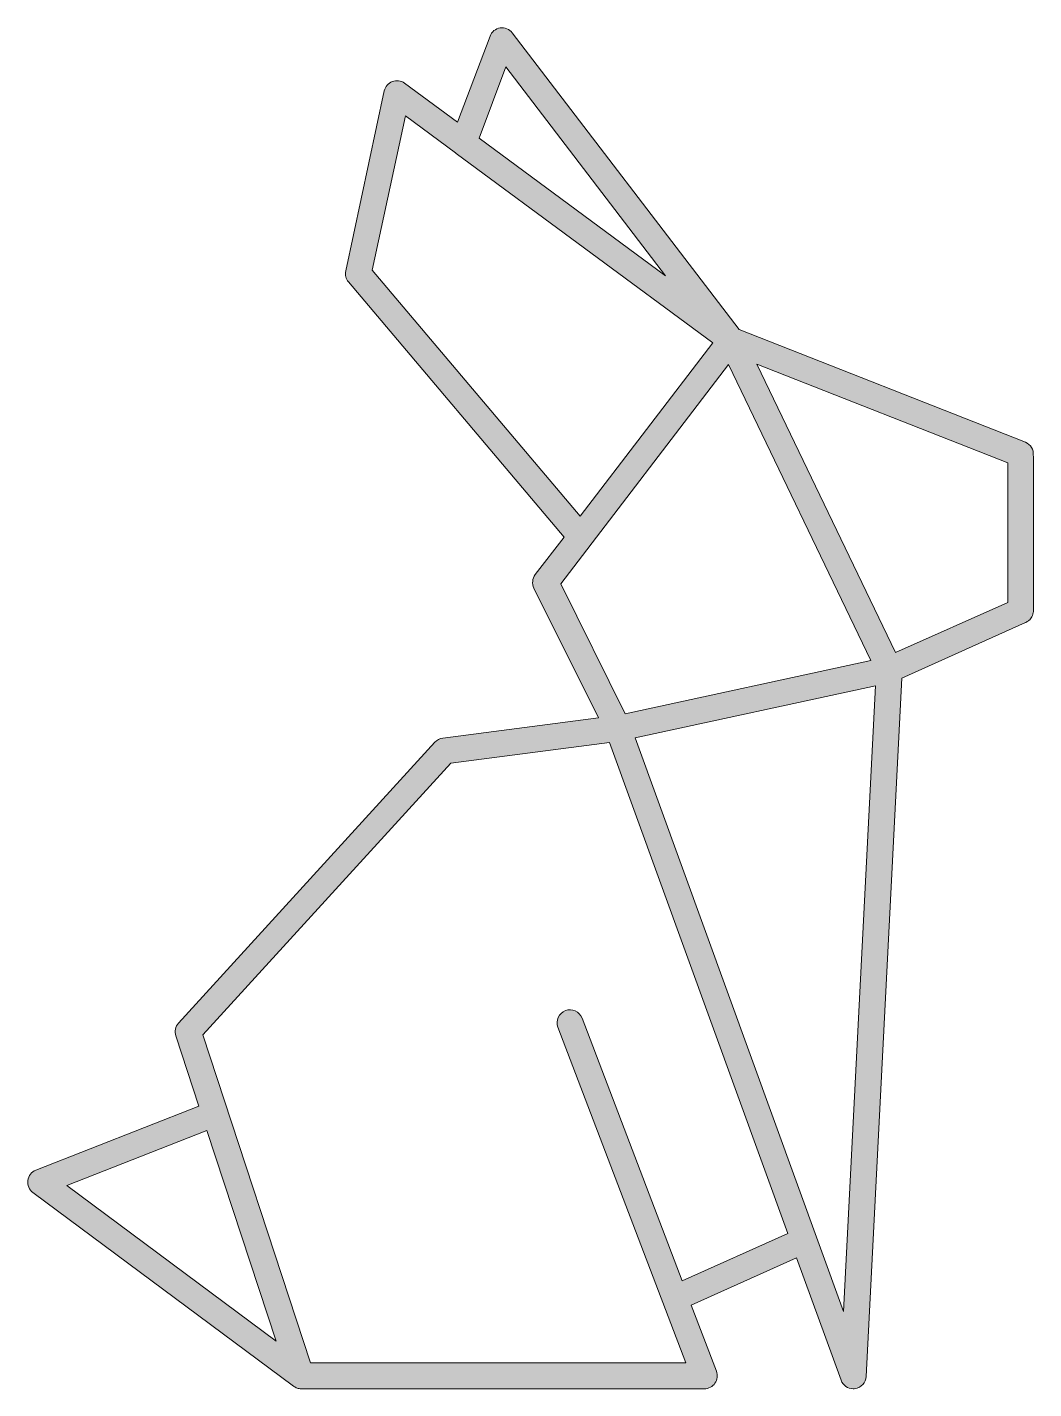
# Model space of a CAD drawing. Header units: inches. Extents: x 7.7 to 63, y 44.7 to 119.4.
import ezdxf

# ---------------------------------------------------------------- set-up
doc = ezdxf.new("R2010")
doc.units = ezdxf.units.IN
doc.header["$MEASUREMENT"] = 0
doc.layers.add('Layer 1', color=7, linetype='Continuous')

msp = doc.modelspace()

# ---------------------------------------------------------------- hatches: boundary and pattern name
at = {"layer": 'Layer 1', "true_color": 0xffffff}
h = msp.add_hatch(color=7, dxfattribs=at)
h.dxf.hatch_style = 2
edge = h.paths.add_edge_path()
edge.add_spline(control_points=[(62.99, 87.261), (62.996, 87.296), (63.011, 87.328), (63.011, 87.365), (63.011, 87.365), (63.011, 95.816), (63.011, 95.816), (63.011, 95.843), (62.998, 95.867), (62.995, 95.893), (63.025, 96.201), (62.862, 96.501), (62.561, 96.621), (62.561, 96.621), (46.837, 102.809), (46.837, 102.809), (46.837, 102.809), (34.381, 119.089), (34.381, 119.089), (34.225, 119.294), (33.967, 119.399), (33.716, 119.36), (33.461, 119.323), (33.247, 119.15), (33.155, 118.91), (33.155, 118.91), (31.365, 114.184), (31.365, 114.184), (31.365, 114.184), (28.462, 116.326), (28.462, 116.326), (28.268, 116.468), (28.014, 116.501), (27.79, 116.419), (27.565, 116.333), (27.398, 116.14), (27.348, 115.904), (27.348, 115.904), (25.227, 106.02), (25.227, 106.02), (25.181, 105.805), (25.238, 105.582), (25.379, 105.414), (25.379, 105.414), (37.222, 91.411), (37.222, 91.411), (37.222, 91.411), (35.643, 89.349), (35.643, 89.349), (35.479, 89.135), (35.451, 88.845), (35.571, 88.603), (35.571, 88.603), (39.106, 81.479), (39.106, 81.479), (39.106, 81.479), (30.56, 80.371), (30.56, 80.371), (30.394, 80.35), (30.241, 80.269), (30.127, 80.145), (30.127, 80.145), (16.047, 64.723), (16.047, 64.723), (15.874, 64.535), (15.818, 64.267), (15.898, 64.024), (15.898, 64.024), (17.165, 60.174), (17.165, 60.174), (17.165, 60.174), (8.211, 56.654), (8.211, 56.654), (7.971, 56.56), (7.801, 56.343), (7.768, 56.089), (7.734, 55.833), (7.841, 55.58), (8.047, 55.426), (8.047, 55.426), (22.363, 44.793), (22.363, 44.793), (22.365, 44.792), (22.367, 44.791), (22.368, 44.79), (22.429, 44.746), (22.495, 44.712), (22.566, 44.688), (22.637, 44.664), (22.712, 44.653), (22.785, 44.653), (22.785, 44.653), (22.785, 44.653), (22.785, 44.653), (22.786, 44.653), (22.786, 44.653), (22.786, 44.653), (22.786, 44.653), (44.931, 44.652), (44.931, 44.652), (45.164, 44.652), (45.382, 44.767), (45.514, 44.959), (45.647, 45.151), (45.676, 45.396), (45.593, 45.613), (45.593, 45.613), (44.209, 49.246), (44.209, 49.246), (44.209, 49.246), (49.996, 51.841), (49.996, 51.841), (49.996, 51.841), (52.44, 45.12), (52.44, 45.12), (52.543, 44.837), (52.812, 44.653), (53.106, 44.653), (53.14, 44.653), (53.175, 44.656), (53.211, 44.661), (53.544, 44.712), (53.796, 44.989), (53.814, 45.326), (53.814, 45.326), (55.78, 83.665), (55.78, 83.665), (55.78, 83.665), (62.576, 86.711), (62.576, 86.711), (62.577, 86.711), (62.578, 86.712), (62.58, 86.713), (62.58, 86.713), (62.592, 86.718), (62.592, 86.718), (62.618, 86.73), (62.635, 86.751), (62.658, 86.766), (62.713, 86.798), (62.767, 86.829), (62.81, 86.874), (62.84, 86.905), (62.858, 86.944), (62.881, 86.98), (62.908, 87.02), (62.939, 87.056), (62.957, 87.101), (62.978, 87.154), (62.982, 87.207), (62.99, 87.261)], knot_values=[0, 0, 0, 0, 1, 1, 1, 2, 2, 2, 3, 3, 3, 4, 4, 4, 5, 5, 5, 6, 6, 6, 7, 7, 7, 8, 8, 8, 9, 9, 9, 10, 10, 10, 11, 11, 11, 12, 12, 12, 13, 13, 13, 14, 14, 14, 15, 15, 15, 16, 16, 16, 17, 17, 17, 18, 18, 18, 19, 19, 19, 20, 20, 20, 21, 21, 21, 22, 22, 22, 23, 23, 23, 24, 24, 24, 25, 25, 25, 26, 26, 26, 27, 27, 27, 28, 28, 28, 29, 29, 29, 30, 30, 30, 31, 31, 31, 32, 32, 32, 33, 33, 33, 34, 34, 34, 35, 35, 35, 36, 36, 36, 37, 37, 37, 38, 38, 38, 39, 39, 39, 40, 40, 40, 41, 41, 41, 42, 42, 42, 43, 43, 43, 44, 44, 44, 45, 45, 45, 46, 46, 46, 47, 47, 47, 48, 48, 48, 49, 49, 49, 50, 50, 50, 50], degree=3, periodic=1)
h.paths.add_polyline_path([(55.435, 85.064), (47.818, 100.901), (61.593, 95.48), (61.593, 87.825)])
h.paths.add_polyline_path([(34.031, 117.217), (42.803, 105.753), (32.552, 113.312)])
edge = h.paths.add_edge_path()
edge.add_spline(control_points=[(26.687, 106.064), (26.687, 106.064), (28.505, 114.535), (28.505, 114.535), (28.505, 114.535), (31.258, 112.505), (31.258, 112.505), (31.271, 112.495), (31.283, 112.485), (31.297, 112.476), (31.297, 112.476), (45.395, 102.081), (45.395, 102.081), (45.395, 102.081), (38.105, 92.564), (38.105, 92.564), (38.105, 92.564), (26.687, 106.064), (26.687, 106.064)], knot_values=[0, 0, 0, 0, 1, 1, 1, 2, 2, 2, 3, 3, 3, 4, 4, 4, 5, 5, 5, 6, 6, 6, 6], degree=3, periodic=1)
h.paths.add_polyline_path([(46.257, 100.876), (54.067, 84.637), (40.573, 81.714), (37.038, 88.839)])
h.paths.add_polyline_path([(17.609, 58.828), (21.415, 47.266), (9.918, 55.804)])
edge = h.paths.add_edge_path()
edge.add_spline(control_points=[(43.704, 50.574), (43.704, 50.574), (38.21, 65.002), (38.21, 65.002), (38.071, 65.368), (37.661, 65.553), (37.296, 65.412), (36.93, 65.273), (36.746, 64.863), (36.886, 64.498), (36.886, 64.498), (43.903, 46.072), (43.903, 46.072), (43.903, 46.072), (23.299, 46.073), (23.299, 46.073), (23.299, 46.073), (17.374, 64.075), (17.374, 64.075), (17.374, 64.075), (31, 79), (31, 79), (31, 79), (39.711, 80.129), (39.711, 80.129), (39.711, 80.129), (49.511, 53.179), (49.511, 53.179), (49.511, 53.179), (43.704, 50.574), (43.704, 50.574)], knot_values=[0, 0, 0, 0, 1, 1, 1, 2, 2, 2, 3, 3, 3, 4, 4, 4, 5, 5, 5, 6, 6, 6, 7, 7, 7, 8, 8, 8, 9, 9, 9, 10, 10, 10, 10], degree=3, periodic=1)
h.paths.add_polyline_path([(52.578, 48.891), (41.126, 80.384), (54.339, 83.246)])

# ---------------------------------------------------------------- linework, layer by layer
at = {"layer": 'Layer 1', "lineweight": 0}
for points in [[(34.031, 117.217), (42.803, 105.753), (32.552, 113.312), (34.031, 117.217)], [(46.257, 100.876), (54.067, 84.637), (40.573, 81.714), (37.038, 88.839), (46.257, 100.876)], [(55.435, 85.064), (47.818, 100.901), (61.593, 95.48), (61.593, 87.825), (55.435, 85.064)], [(52.578, 48.891), (41.126, 80.384), (54.339, 83.246), (52.578, 48.891)], [(17.609, 58.828), (21.415, 47.266), (9.918, 55.804), (17.609, 58.828)]]:
    msp.add_lwpolyline(points, dxfattribs=at)
for points, knots in [([(62.99, 87.261), (62.996, 87.296), (63.011, 87.328), (63.011, 87.365), (63.011, 87.365), (63.011, 95.816), (63.011, 95.816), (63.011, 95.843), (62.998, 95.867), (62.995, 95.893), (63.025, 96.201), (62.862, 96.501), (62.561, 96.621), (62.561, 96.621), (46.837, 102.809), (46.837, 102.809), (46.837, 102.809), (34.381, 119.089), (34.381, 119.089), (34.225, 119.294), (33.967, 119.399), (33.716, 119.36), (33.461, 119.323), (33.247, 119.15), (33.155, 118.91), (33.155, 118.91), (31.365, 114.184), (31.365, 114.184), (31.365, 114.184), (28.462, 116.326), (28.462, 116.326), (28.268, 116.468), (28.014, 116.501), (27.79, 116.419), (27.565, 116.333), (27.398, 116.14), (27.348, 115.904), (27.348, 115.904), (25.227, 106.02), (25.227, 106.02), (25.181, 105.805), (25.238, 105.582), (25.379, 105.414), (25.379, 105.414), (37.222, 91.411), (37.222, 91.411), (37.222, 91.411), (35.643, 89.349), (35.643, 89.349), (35.479, 89.135), (35.451, 88.845), (35.571, 88.603), (35.571, 88.603), (39.106, 81.479), (39.106, 81.479), (39.106, 81.479), (30.56, 80.371), (30.56, 80.371), (30.394, 80.35), (30.241, 80.269), (30.127, 80.145), (30.127, 80.145), (16.047, 64.723), (16.047, 64.723), (15.874, 64.535), (15.818, 64.267), (15.898, 64.024), (15.898, 64.024), (17.165, 60.174), (17.165, 60.174), (17.165, 60.174), (8.211, 56.654), (8.211, 56.654), (7.971, 56.56), (7.801, 56.343), (7.768, 56.089), (7.734, 55.833), (7.841, 55.58), (8.047, 55.426), (8.047, 55.426), (22.363, 44.793), (22.363, 44.793), (22.365, 44.792), (22.367, 44.791), (22.368, 44.79), (22.429, 44.746), (22.495, 44.712), (22.566, 44.688), (22.637, 44.664), (22.712, 44.653), (22.785, 44.653), (22.785, 44.653), (22.785, 44.653), (22.785, 44.653), (22.786, 44.653), (22.786, 44.653), (22.786, 44.653), (22.786, 44.653), (44.931, 44.652), (44.931, 44.652), (45.164, 44.652), (45.382, 44.767), (45.514, 44.959), (45.647, 45.151), (45.676, 45.396), (45.593, 45.613), (45.593, 45.613), (44.209, 49.246), (44.209, 49.246), (44.209, 49.246), (49.996, 51.841), (49.996, 51.841), (49.996, 51.841), (52.44, 45.12), (52.44, 45.12), (52.543, 44.837), (52.812, 44.653), (53.106, 44.653), (53.14, 44.653), (53.175, 44.656), (53.211, 44.661), (53.544, 44.712), (53.796, 44.989), (53.814, 45.326), (53.814, 45.326), (55.78, 83.665), (55.78, 83.665), (55.78, 83.665), (62.576, 86.711), (62.576, 86.711), (62.577, 86.711), (62.578, 86.712), (62.58, 86.713), (62.58, 86.713), (62.592, 86.718), (62.592, 86.718), (62.618, 86.73), (62.635, 86.751), (62.658, 86.766), (62.713, 86.798), (62.767, 86.829), (62.81, 86.874), (62.84, 86.905), (62.858, 86.944), (62.881, 86.98), (62.908, 87.02), (62.939, 87.056), (62.957, 87.101), (62.978, 87.154), (62.982, 87.207), (62.99, 87.261)], [0, 0, 0, 0, 1, 1, 1, 2, 2, 2, 3, 3, 3, 4, 4, 4, 5, 5, 5, 6, 6, 6, 7, 7, 7, 8, 8, 8, 9, 9, 9, 10, 10, 10, 11, 11, 11, 12, 12, 12, 13, 13, 13, 14, 14, 14, 15, 15, 15, 16, 16, 16, 17, 17, 17, 18, 18, 18, 19, 19, 19, 20, 20, 20, 21, 21, 21, 22, 22, 22, 23, 23, 23, 24, 24, 24, 25, 25, 25, 26, 26, 26, 27, 27, 27, 28, 28, 28, 29, 29, 29, 30, 30, 30, 31, 31, 31, 32, 32, 32, 33, 33, 33, 34, 34, 34, 35, 35, 35, 36, 36, 36, 37, 37, 37, 38, 38, 38, 39, 39, 39, 40, 40, 40, 41, 41, 41, 42, 42, 42, 43, 43, 43, 44, 44, 44, 45, 45, 45, 46, 46, 46, 47, 47, 47, 48, 48, 48, 49, 49, 49, 50, 50, 50, 50]), ([(26.687, 106.064), (26.687, 106.064), (28.505, 114.535), (28.505, 114.535), (28.505, 114.535), (31.258, 112.505), (31.258, 112.505), (31.271, 112.495), (31.283, 112.485), (31.297, 112.476), (31.297, 112.476), (45.395, 102.081), (45.395, 102.081), (45.395, 102.081), (38.105, 92.564), (38.105, 92.564), (38.105, 92.564), (26.687, 106.064), (26.687, 106.064)], [0, 0, 0, 0, 1, 1, 1, 2, 2, 2, 3, 3, 3, 4, 4, 4, 5, 5, 5, 6, 6, 6, 6]), ([(43.704, 50.574), (43.704, 50.574), (38.21, 65.002), (38.21, 65.002), (38.071, 65.368), (37.661, 65.553), (37.296, 65.412), (36.93, 65.273), (36.746, 64.863), (36.886, 64.498), (36.886, 64.498), (43.903, 46.072), (43.903, 46.072), (43.903, 46.072), (23.299, 46.073), (23.299, 46.073), (23.299, 46.073), (17.374, 64.075), (17.374, 64.075), (17.374, 64.075), (31, 79), (31, 79), (31, 79), (39.711, 80.129), (39.711, 80.129), (39.711, 80.129), (49.511, 53.179), (49.511, 53.179), (49.511, 53.179), (43.704, 50.574), (43.704, 50.574)], [0, 0, 0, 0, 1, 1, 1, 2, 2, 2, 3, 3, 3, 4, 4, 4, 5, 5, 5, 6, 6, 6, 7, 7, 7, 8, 8, 8, 9, 9, 9, 10, 10, 10, 10])]:
    msp.add_open_spline(points, degree=3, knots=knots, dxfattribs=at)

doc.saveas('drawing.dxf')
